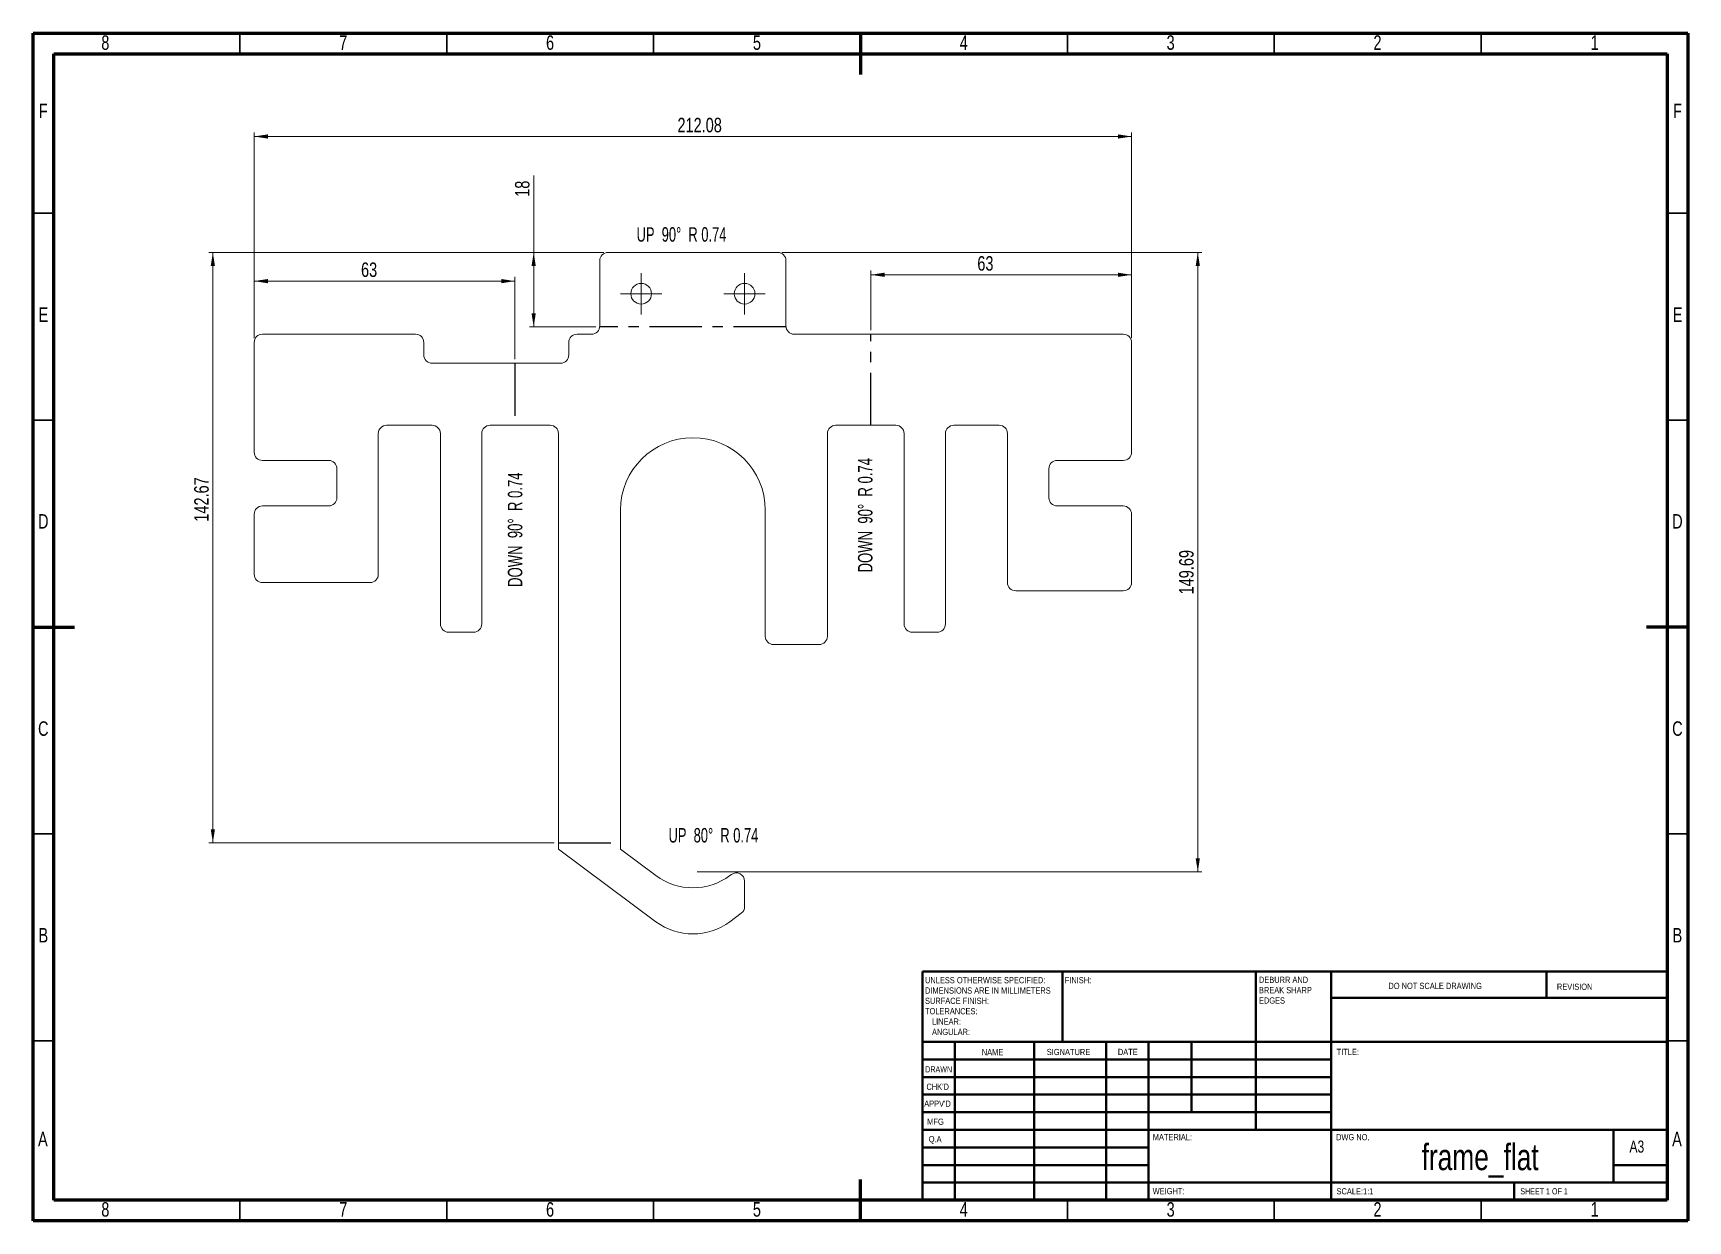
# Model space of a CAD drawing. Header units: millimetres. Extents: x 15 to 415, y 5 to 292.
import ezdxf

# ---------------------------------------------------------------- set-up
doc = ezdxf.new("R2010")
doc.units = ezdxf.units.MM
doc.linetypes.add('CENTERX2', pattern=[20.32, 12.7, -2.54, 2.54, -2.54])
doc.styles.add('SLDTEXTSTYLE0', font='TXT', dxfattribs={"width": 0.75})
doc.styles.add('SLDTEXTSTYLE1', font='TXT', dxfattribs={"width": 0.686449})
doc.styles.add('SLDTEXTSTYLE2', font='TXT', dxfattribs={"width": 0.6875})
doc.styles.add('SLDTEXTSTYLE3', font='TXT', dxfattribs={"width": 0.666667})
doc.styles.add('SLDTEXTSTYLE4', font='TXT', dxfattribs={"width": 0.676471})
doc.dimstyles.new('SLDDIMSTYLE0', dxfattribs={"dimtxt": 3.5, "dimasz": 3.302, "dimexe": 0, "dimexo": 0.0625, "dimgap": 0.875, "dimtad": 1, "dimrnd": 1e-09, "dimzin": 12, "dimdsep": 46, "dimtxsty": 'SLDTEXTSTYLE0', "dimsah": 1, "dimcen": 0.09, "dimadec": 0, "dimazin": 3, "dimtfac": 1, "dimtofl": 0, "dimtmove": 0, "dimatfit": 3, "dimfxl": 1, "dimfrac": 2, "dimtolj": 1, "dimtzin": 12, "dimarcsym": 0})
doc.dimstyles.new('SLDDIMSTYLE1', dxfattribs={"dimtxt": 3.5, "dimasz": 3.302, "dimexe": 0, "dimexo": 0.0625, "dimgap": 0.875, "dimtad": 1, "dimdec": 0, "dimrnd": 1e-09, "dimzin": 12, "dimdsep": 46, "dimtxsty": 'SLDTEXTSTYLE0', "dimsah": 1, "dimcen": 0.09, "dimadec": 0, "dimazin": 3, "dimtfac": 1, "dimtdec": 0, "dimtofl": 0, "dimtmove": 0, "dimatfit": 3, "dimfxl": 1, "dimfrac": 2, "dimtolj": 1, "dimtzin": 12, "dimarcsym": 0})
doc.dimstyles.new('SLDDIMSTYLE2', dxfattribs={"dimtxt": 3.5, "dimasz": 3.302, "dimexe": 0, "dimexo": 0.0625, "dimgap": 0.875, "dimtad": 1, "dimdec": 0, "dimrnd": 1e-09, "dimzin": 12, "dimdsep": 46, "dimtxsty": 'SLDTEXTSTYLE0', "dimsah": 1, "dimcen": 0.09, "dimadec": 0, "dimazin": 3, "dimtfac": 1, "dimtofl": 0, "dimtmove": 0, "dimatfit": 3, "dimfxl": 1, "dimfrac": 2, "dimtolj": 1, "dimtzin": 12, "dimarcsym": 0})

# ---------------------------------------------------------------- blocks, each defined once
blk = doc.blocks.new('SW_NOTE_0')
at = {"color": 0, "linetype": 'Continuous', "lineweight": 0, "char_height": 1.5, "attachment_point": 1, "style": 'SLDTEXTSTYLE0'}
for s, insert in [('UNLESS OTHERWISE SPECIFIED:', (0, 1.93)), ('SURFACE FINISH:', (0, -3.07)), ('DIMENSIONS ARE IN MILLIMETERS', (0, -0.57)), ('TOLERANCES:', (0, -5.57)), ('ANGULAR:', (1.69, -10.57)), ('LINEAR:', (1.69, -8.07))]:
    blk.add_mtext(s, dxfattribs=dict(at, insert=insert))
blk = doc.blocks.new('SW_NOTE_1')
at = {"color": 0, "linetype": 'Continuous', "lineweight": 0, "char_height": 1.5, "attachment_point": 1, "style": 'SLDTEXTSTYLE0'}
for s, insert in [('DEBURR AND', (0, 1.93)), ('BREAK SHARP', (0, -0.57)), ('EDGES', (0, -3.07))]:
    blk.add_mtext(s, dxfattribs=dict(at, insert=insert))
blk = doc.blocks.new('_D')
at = {"color": 7, "linetype": 'Continuous', "lineweight": 0}
for p, q in [((195.99, 239.02), (297.53, 239.02)), ((296.53, 89.33), (296.53, 239.02)), ((175.49, 89.33), (297.53, 89.33))]:
    blk.add_line(p, q, dxfattribs=at)
for points in [[(296.53, 239.02), (296.02, 235.72), (297.04, 235.72)], [(296.53, 89.33), (297.04, 92.63), (296.02, 92.63)]]:
    blk.add_solid(points, dxfattribs=at)
at = {"color": 7, "linetype": 'Continuous', "lineweight": 0, "insert": (292.02, 156.37), "char_height": 3.5, "attachment_point": 1, "rotation": 90, "style": 'SLDTEXTSTYLE0'}
blk.add_mtext('149.69', dxfattribs=at)
blk = doc.blocks.new('_D_1')
at = {"color": 7, "linetype": 'Continuous', "lineweight": 0}
for p, q in [((68.45, 218.25), (68.45, 268.02)), ((280.53, 218.25), (280.53, 268.02)), ((280.53, 267.02), (68.45, 267.02))]:
    blk.add_line(p, q, dxfattribs=at)
for points in [[(68.45, 267.02), (71.75, 266.51), (71.75, 267.53)], [(280.53, 267.02), (277.23, 267.53), (277.23, 266.51)]]:
    blk.add_solid(points, dxfattribs=at)
at = {"color": 7, "linetype": 'Continuous', "lineweight": 0, "insert": (170.75, 271.53), "char_height": 3.5, "attachment_point": 1, "style": 'SLDTEXTSTYLE0'}
blk.add_mtext('212.08', dxfattribs=at)
blk = doc.blocks.new('_D_2')
at = {"color": 7, "linetype": 'Continuous', "lineweight": 0}
for p, q in [((136, 239.02), (136, 257.61)), ((152.99, 239.02), (135, 239.02)), ((136, 221), (136, 239.02)), ((150.99, 221), (135, 221))]:
    blk.add_line(p, q, dxfattribs=at)
for points in [[(136, 239.02), (135.49, 235.72), (136.51, 235.72)], [(136, 221), (136.51, 224.3), (135.49, 224.3)]]:
    blk.add_solid(points, dxfattribs=at)
at = {"color": 7, "linetype": 'Continuous', "lineweight": 0, "insert": (131.49, 252.44), "char_height": 3.5, "attachment_point": 1, "rotation": 90, "style": 'SLDTEXTSTYLE0'}
blk.add_mtext('18', dxfattribs=at)
blk = doc.blocks.new('_D_3')
at = {"color": 7, "linetype": 'Continuous', "lineweight": 0}
for p, q in [((68.45, 218.25), (68.45, 233.07)), ((131.47, 232.07), (68.45, 232.07)), ((131.47, 213.25), (131.47, 233.07))]:
    blk.add_line(p, q, dxfattribs=at)
for points in [[(68.45, 232.07), (71.75, 231.56), (71.75, 232.58)], [(131.47, 232.07), (128.17, 232.58), (128.17, 231.56)]]:
    blk.add_solid(points, dxfattribs=at)
at = {"color": 7, "linetype": 'Continuous', "lineweight": 0, "insert": (94.27, 236.58), "char_height": 3.5, "attachment_point": 1, "style": 'SLDTEXTSTYLE0'}
blk.add_mtext('63', dxfattribs=at)
blk = doc.blocks.new('_D_4')
at = {"color": 7, "linetype": 'Continuous', "lineweight": 0}
for p, q in [((217.51, 220.25), (217.51, 234.6)), ((217.51, 233.6), (280.53, 233.6)), ((280.53, 218.25), (280.53, 234.6))]:
    blk.add_line(p, q, dxfattribs=at)
for points in [[(217.51, 233.6), (220.81, 233.09), (220.81, 234.11)], [(280.53, 233.6), (277.23, 234.11), (277.23, 233.09)]]:
    blk.add_solid(points, dxfattribs=at)
at = {"color": 7, "linetype": 'Continuous', "lineweight": 0, "insert": (243.24, 238.11), "char_height": 3.5, "attachment_point": 1, "style": 'SLDTEXTSTYLE0'}
blk.add_mtext('63', dxfattribs=at)
blk = doc.blocks.new('_D_5')
at = {"color": 7, "linetype": 'Continuous', "lineweight": 0}
for p, q in [((152.99, 239.02), (57.45, 239.02)), ((58.45, 96.35), (58.45, 239.02)), ((140.99, 96.35), (57.45, 96.35))]:
    blk.add_line(p, q, dxfattribs=at)
for points in [[(58.45, 239.02), (57.94, 235.72), (58.96, 235.72)], [(58.45, 96.35), (58.96, 99.65), (57.94, 99.65)]]:
    blk.add_solid(points, dxfattribs=at)
at = {"color": 7, "linetype": 'Continuous', "lineweight": 0, "insert": (53.94, 173.94), "char_height": 3.5, "attachment_point": 1, "rotation": 90, "style": 'SLDTEXTSTYLE0'}
blk.add_mtext('142.67', dxfattribs=at)
blk = doc.blocks.new('SW_CENTERMARKSYMBOL_0')
at = {"color": 0, "linetype": 'Continuous', "lineweight": 0}
for p, q in [((0, 2.5), (0, 5)), ((-2.5, 0), (-5, 0)), ((0, 0), (-2.5, 0)), ((0, 0), (0, 2.5)), ((0, 0), (0, -2.5)), ((0, 0), (2.5, 0)), ((2.5, 0), (5, 0)), ((0, -2.5), (0, -5))]:
    blk.add_line(p, q, dxfattribs=at)
blk = doc.blocks.new('SW_CENTERMARKSYMBOL_1')
at = {"color": 0, "linetype": 'Continuous', "lineweight": 0}
for p, q in [((0, 2.5), (0, 5)), ((-2.5, 0), (-5, 0)), ((0, 0), (-2.5, 0)), ((0, 0), (0, 2.5)), ((0, 0), (0, -2.5)), ((0, 0), (2.5, 0)), ((2.5, 0), (5, 0)), ((0, -2.5), (0, -5))]:
    blk.add_line(p, q, dxfattribs=at)

msp = doc.modelspace()

# ---------------------------------------------------------------- linework, layer by layer
at = {"color": 7, "linetype": 'Continuous', "lineweight": 60}
for p, q in [((15, 292), (415, 292)), ((15, 5), (15, 292)), ((215, 292), (215, 282)), ((415, 292), (415, 5)), ((20, 287), (410, 287)), ((20, 10), (20, 287)), ((410, 287), (410, 10)), ((15, 148.5), (25, 148.5)), ((415, 148.5), (405, 148.5)), ((410, 65.25), (410, 10)), ((215, 5), (215, 15)), ((410, 10), (20, 10)), ((410, 10), (222.8, 10)), ((415, 5), (15, 5))]:
    msp.add_line(p, q, dxfattribs=at)
at = {"color": 7, "linetype": 'Continuous', "lineweight": 30}
for p, q in [((65, 292), (65, 287)), ((115, 292), (115, 287)), ((165, 292), (165, 287)), ((265, 292), (265, 287)), ((315, 292), (315, 287)), ((365, 292), (365, 287)), ((15, 248.5), (20, 248.5)), ((415, 248.5), (410, 248.5)), ((15, 198.5), (20, 198.5)), ((415, 198.5), (410, 198.5)), ((15, 98.5), (20, 98.5)), ((415, 98.5), (410, 98.5)), ((15, 48.5), (20, 48.5)), ((415, 48.5), (410, 48.5)), ((65, 5), (65, 10)), ((115, 5), (115, 10)), ((165, 5), (165, 10)), ((265, 5), (265, 10)), ((315, 5), (315, 10)), ((365, 5), (365, 10))]:
    msp.add_line(p, q, dxfattribs=at)
at = {"color": 7, "linetype": 'Continuous', "lineweight": 15}
for p, q in [((151.988, 221.245), (151.988, 237.022)), ((194.988, 239.022), (153.988, 239.022)), ((196.988, 237.022), (196.988, 221.245)), ((68.448, 217.245), (68.448, 190.745)), ((107.448, 219.245), (70.448, 219.245)), ((109.448, 217.245), (109.448, 214.245)), ((144.488, 214.245), (144.488, 217.245)), ((146.488, 219.245), (149.988, 219.245)), ((278.528, 219.245), (198.988, 219.245)), ((280.528, 190.745), (280.528, 217.245)), ((142.488, 212.245), (111.448, 212.245)), ((100.448, 197.245), (111.448, 197.245)), ((139.988, 197.245), (125.448, 197.245)), ((208.988, 197.245), (223.528, 197.245)), ((237.528, 197.245), (248.528, 197.245)), ((98.448, 195.245), (98.448, 161.245)), ((113.448, 149.245), (113.448, 195.245)), ((123.448, 149.245), (123.448, 195.245)), ((141.988, 94.787), (141.988, 195.245)), ((206.988, 195.245), (206.988, 146.245)), ((225.528, 149.245), (225.528, 195.245)), ((235.528, 149.245), (235.528, 195.245)), ((250.528, 159.245), (250.528, 195.245)), ((70.448, 188.745), (86.448, 188.745)), ((278.528, 188.745), (262.528, 188.745)), ((88.448, 186.745), (88.448, 179.745)), ((260.528, 186.745), (260.528, 179.745)), ((86.448, 177.745), (70.448, 177.745)), ((156.988, 176.745), (156.988, 94.787)), ((191.988, 146.245), (191.988, 176.745)), ((262.528, 177.745), (278.528, 177.745)), ((68.448, 175.745), (68.448, 161.245)), ((280.528, 159.245), (280.528, 175.745)), ((96.448, 159.245), (70.448, 159.245)), ((278.528, 157.245), (252.528, 157.245)), ((121.448, 147.245), (115.448, 147.245)), ((204.988, 144.245), (193.988, 144.245)), ((233.528, 147.245), (227.528, 147.245)), ((141.988, 94.787), (165.543, 77.289)), ((165.543, 88.431), (156.988, 94.787)), ((183.796, 88.701), (183.433, 88.431)), ((186.988, 80.935), (186.988, 87.095)), ((183.433, 77.289), (186.181, 79.33))]:
    msp.add_line(p, q, dxfattribs=at)
at = {"color": 7, "linetype": 'CENTERX2'}
for p, q in [((196.988, 221.002), (151.988, 221.002)), ((217.508, 197.245), (217.508, 219.245)), ((131.468, 212.245), (131.468, 197.245)), ((141.988, 96.348), (156.988, 96.348))]:
    msp.add_line(p, q, dxfattribs=at)
at = {"color": 7, "linetype": 'Continuous', "lineweight": 40}
for p, q in [((230, 65.25), (410, 65.25)), ((230, 65.25), (230, 10)), ((263.8, 48.25), (263.8, 65.25)), ((310.6, 65.25), (310.6, 27)), ((328.8, 65.25), (328.8, 10)), ((380.8, 58.875), (380.8, 65.25)), ((410, 58.875), (328.8, 58.875)), ((410, 48.25), (230, 48.25)), ((237.8, 48.25), (237.8, 10)), ((256.991, 48.25), (256.991, 10)), ((274.399, 48.25), (274.399, 10)), ((284.6, 10), (284.6, 48.25)), ((295, 31.25), (295, 48.25)), ((328.8, 44), (230, 44)), ((328.8, 39.75), (230, 39.75)), ((328.8, 35.5), (230, 35.5)), ((328.8, 31.25), (230, 31.25)), ((284.6, 27), (230, 27)), ((284.6, 27), (410, 27)), ((397, 14.25), (397, 27)), ((284.6, 22.75), (230, 22.75)), ((284.6, 18.5), (230, 18.5)), ((410, 18.5), (397, 18.5)), ((230, 14.25), (410, 14.25)), ((373, 10), (373, 14.25))]:
    msp.add_line(p, q, dxfattribs=at)
at = {"color": 7, "linetype": 'Continuous', "lineweight": 15}
for centre in [(161.988, 229.022), (186.988, 229.022)]:
    msp.add_circle(centre, 2.5, dxfattribs=at)
for centre, radius, start, end in [((153.988, 237.022), 2, 90, 180), ((194.988, 237.022), 2, 0, 90), ((149.988, 221.245), 2, 270, 0), ((198.988, 221.245), 2, 180, 270), ((70.448, 217.245), 2, 90, 180), ((107.448, 217.245), 2, 0, 90), ((146.488, 217.245), 2, 90, 180), ((278.528, 217.245), 2, 0, 90), ((111.448, 214.245), 2, 180, 270), ((142.488, 214.245), 2, 270, 0), ((100.448, 195.245), 2, 90, 180), ((111.448, 195.245), 2, 0, 90), ((125.448, 195.245), 2, 90, 180), ((139.988, 195.245), 2, 0, 90), ((208.988, 195.245), 2, 90, 180), ((223.528, 195.245), 2, 0, 90), ((237.528, 195.245), 2, 90, 180), ((248.528, 195.245), 2, 0, 90), ((174.488, 176.745), 17.5, 0, 180), ((70.448, 190.745), 2, 180, 270), ((86.448, 186.745), 2, 0, 90), ((262.528, 186.745), 2, 90, 180), ((278.528, 190.745), 2, 270, 0), ((70.448, 175.745), 2, 90, 180), ((86.448, 179.745), 2, 270, 0), ((262.528, 179.745), 2, 180, 270), ((278.528, 175.745), 2, 0, 90), ((70.448, 161.245), 2, 180, 270), ((96.448, 161.245), 2, 270, 0), ((252.528, 159.245), 2, 180, 270), ((278.528, 159.245), 2, 270, 0), ((115.448, 149.245), 2, 180, 270), ((121.448, 149.245), 2, 270, 0), ((227.528, 149.245), 2, 180, 270), ((233.528, 149.245), 2, 270, 0), ((193.988, 146.245), 2, 180, 270), ((204.988, 146.245), 2, 270, 0), ((174.488, 100.473), 15, 233.39293, 306.60707), ((184.988, 87.095), 2, 0, 126.60707), ((184.988, 80.935), 2, 306.60707, 0), ((174.488, 89.33), 15, 233.39293, 306.60707)]:
    msp.add_arc(centre, radius, start, end, dxfattribs=at)

# ---------------------------------------------------------------- block references
at = {"color": 7, "linetype": 'Continuous', "lineweight": 0}
for name, p in [('SW_CENTERMARKSYMBOL_0', (161.988, 229.022)), ('SW_CENTERMARKSYMBOL_1', (186.988, 229.022)), ('SW_NOTE_1', (311.309, 62.069)), ('SW_NOTE_0', (230.594, 61.987))]:
    msp.add_blockref(name, p, dxfattribs=at)

# ---------------------------------------------------------------- texts
for s, insert, char_height, attachment_point, style in [('8', (32.465, 291.455), 3.5, 2, 'SLDTEXTSTYLE0'), ('7', (89.965, 291.455), 3.5, 2, 'SLDTEXTSTYLE0'), ('6', (139.965, 291.455), 3.5, 2, 'SLDTEXTSTYLE0'), ('5', (189.965, 291.455), 3.5, 2, 'SLDTEXTSTYLE0'), ('4', (239.965, 291.455), 3.5, 2, 'SLDTEXTSTYLE0'), ('3', (289.965, 291.455), 3.5, 2, 'SLDTEXTSTYLE0'), ('2', (339.965, 291.455), 3.5, 2, 'SLDTEXTSTYLE0'), ('1', (392.465, 291.455), 3.5, 2, 'SLDTEXTSTYLE0'), ('F', (17.464, 274.955), 3.5, 2, 'SLDTEXTSTYLE0'), ('F', (412.464, 274.955), 3.5, 2, 'SLDTEXTSTYLE0'), ('UP  90°  R 0.74', (171.735, 245.11), 3.5, 2, 'SLDTEXTSTYLE3'), ('E', (17.506, 225.705), 3.5, 2, 'SLDTEXTSTYLE0'), ('E', (412.506, 225.705), 3.5, 2, 'SLDTEXTSTYLE0'), ('D', (17.46, 175.775), 3.5, 2, 'SLDTEXTSTYLE0'), ('D', (412.46, 175.775), 3.5, 2, 'SLDTEXTSTYLE0'), ('C', (17.464, 125.705), 3.5, 2, 'SLDTEXTSTYLE0'), ('C', (412.464, 125.705), 3.5, 2, 'SLDTEXTSTYLE0'), ('UP  80°  R 0.74', (179.456, 99.93), 3.5, 2, 'SLDTEXTSTYLE3'), ('B', (17.473, 75.775), 3.5, 2, 'SLDTEXTSTYLE0'), ('B', (412.473, 75.775), 3.5, 2, 'SLDTEXTSTYLE0'), ('FINISH:', (264.371, 63.919), 1.5, 1, 'SLDTEXTSTYLE0'), ('DO NOT SCALE DRAWING', (342.615, 62.533), 1.5, 1, 'SLDTEXTSTYLE0'), ('REVISION', (383.328, 62.335), 1.5, 1, 'SLDTEXTSTYLE0'), ('NAME', (244.322, 46.501), 1.5, 1, 'SLDTEXTSTYLE0'), ('SIGNATURE', (260.034, 46.562), 1.5, 1, 'SLDTEXTSTYLE0'), ('DATE', (277.215, 46.576), 1.5, 1, 'SLDTEXTSTYLE0'), ('TITLE:', (330.09, 46.576), 1.5, 1, 'SLDTEXTSTYLE0'), ('DRAWN', (230.643, 42.385), 1.5, 1, 'SLDTEXTSTYLE1'), ("CHK'D", (230.939, 38.162), 1.5, 1, 'SLDTEXTSTYLE0'), ("APPV'D", (230.402, 34.066), 1.5, 1, 'SLDTEXTSTYLE0'), ('MFG', (231.124, 29.716), 1.5, 1, 'SLDTEXTSTYLE0'), ('A', (17.36, 26.525), 3.5, 2, 'SLDTEXTSTYLE0'), ('Q.A', (231.509, 25.505), 1.5, 1, 'SLDTEXTSTYLE0'), ('MATERIAL:', (285.646, 25.986), 1.5, 1, 'SLDTEXTSTYLE0'), ('DWG NO.', (329.953, 25.986), 1.5, 1, 'SLDTEXTSTYLE0'), ('A3', (400.871, 24.406), 2.9104, 1, 'SLDTEXTSTYLE0'), ('A', (412.36, 26.525), 3.5, 2, 'SLDTEXTSTYLE0'), ('frame_flat', (364.771, 23.607), 6.35, 2, 'SLDTEXTSTYLE0'), ('WEIGHT:', (285.618, 12.949), 1.4986, 1, 'SLDTEXTSTYLE0'), ('SCALE:1:1', (330.074, 12.9), 1.5, 1, 'SLDTEXTSTYLE0'), ('SHEET 1 OF 1', (374.478, 12.9), 1.5, 1, 'SLDTEXTSTYLE2'), ('8', (32.465, 9.525), 3.5, 2, 'SLDTEXTSTYLE0'), ('7', (89.965, 9.525), 3.5, 2, 'SLDTEXTSTYLE0'), ('6', (139.965, 9.525), 3.5, 2, 'SLDTEXTSTYLE0'), ('5', (189.965, 9.525), 3.5, 2, 'SLDTEXTSTYLE0'), ('4', (239.965, 9.525), 3.5, 2, 'SLDTEXTSTYLE0'), ('3', (289.965, 9.525), 3.5, 2, 'SLDTEXTSTYLE0'), ('2', (339.965, 9.525), 3.5, 2, 'SLDTEXTSTYLE0'), ('1', (392.465, 9.525), 3.5, 2, 'SLDTEXTSTYLE0')]:
    msp.add_mtext(s, dxfattribs=dict(at, insert=insert, char_height=char_height, attachment_point=attachment_point, style=style))
at = {"color": 7, "linetype": 'Continuous', "lineweight": 0, "char_height": 3.5, "attachment_point": 2, "rotation": 90, "style": 'SLDTEXTSTYLE4'}
for insert in [(214.393, 175.513), (129.756, 172.013)]:
    msp.add_mtext('DOWN  90°  R 0.74', dxfattribs=dict(at, insert=insert))

# ---------------------------------------------------------------- dimensions: what is measured, and where the dimension line sits
at = {"color": 7, "linetype": 'Continuous', "lineweight": 0}
for base, p1, p2, dimstyle, picture, middle in [((68.448, 267.022), (280.528, 217.245), (68.448, 217.245), 'SLDDIMSTYLE0', '_D_1', (177.86, 267.022)), ((68.448, 232.072), (131.468, 212.245), (68.448, 217.245), 'SLDDIMSTYLE2', '_D_3', (96.859, 232.072)), ((280.528, 233.598), (217.508, 219.245), (280.528, 217.245), 'SLDDIMSTYLE2', '_D_4', (245.827, 233.598))]:
    dim = msp.add_linear_dim(base=base, p1=p1, p2=p2, dimstyle=dimstyle, dxfattribs=at)
    dim.commit()
    dim.dimension.update_dxf_attribs({"geometry": picture, "text_midpoint": middle, "dimtype": 160})
for base, p1, p2, dimstyle, picture, middle in [((136.003, 239.022), (151.988, 221.002), (153.988, 239.022), 'SLDDIMSTYLE1', '_D_2', (136.003, 255.022)), ((58.448, 239.022), (141.988, 96.348), (153.988, 239.022), 'SLDDIMSTYLE0', '_D_5', (58.448, 181.051)), ((296.528, 239.022), (174.488, 89.33), (194.988, 239.022), 'SLDDIMSTYLE0', '_D', (296.528, 163.481))]:
    dim = msp.add_linear_dim(base=base, p1=p1, p2=p2, angle=90, dimstyle=dimstyle, dxfattribs=at)
    dim.commit()
    dim.dimension.update_dxf_attribs({"geometry": picture, "text_midpoint": middle, "dimtype": 160})

doc.saveas('drawing.dxf')
